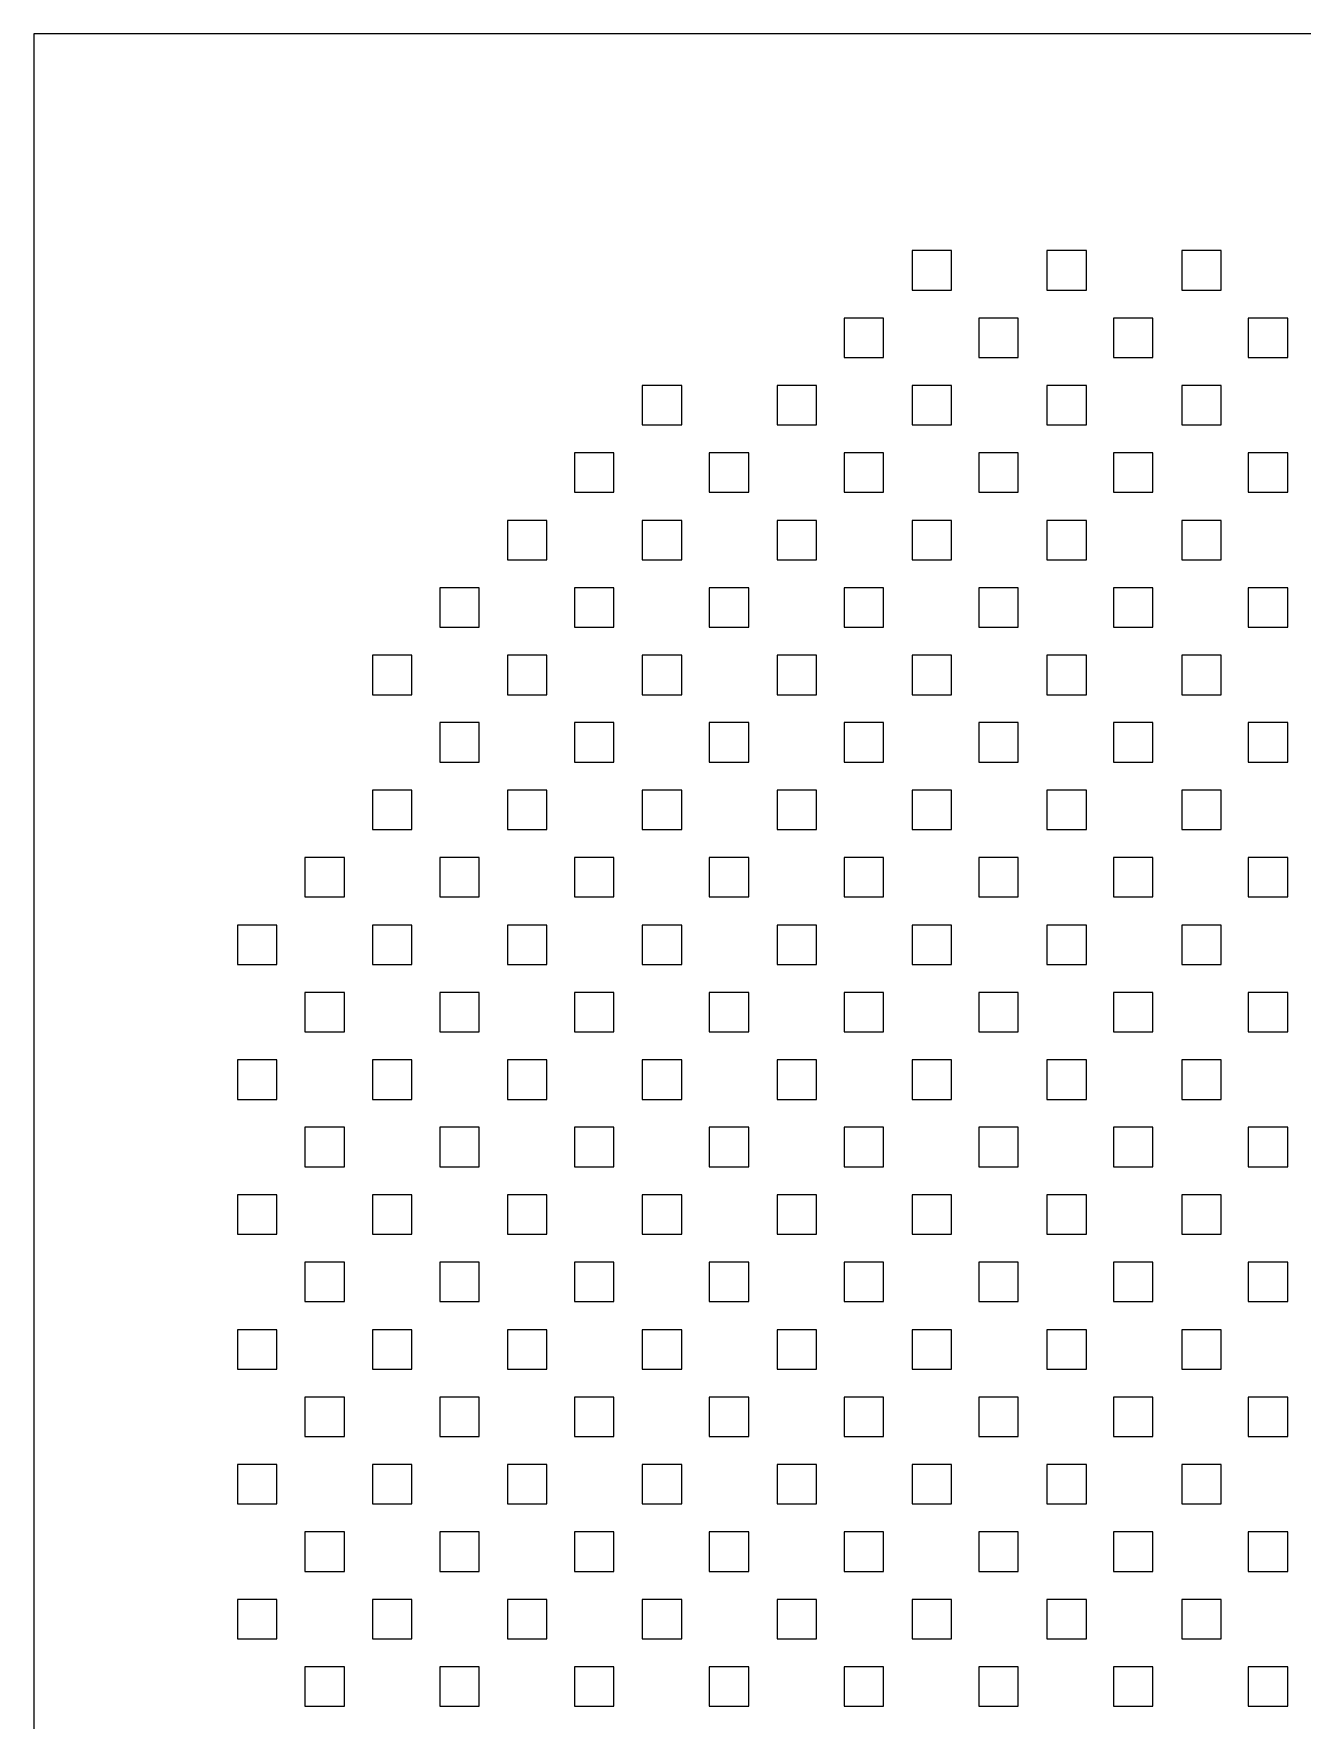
# Model space of a CAD drawing. Header units: millimetres. Extents: x 0 to 99, y -27 to 100.
# Drawn here: x 0 to 48.2, y 35.9 to 100 of the extents above; entities that cross this region are included whole.
import ezdxf

# ---------------------------------------------------------------- set-up
doc = ezdxf.new("R2010")
doc.units = ezdxf.units.MM

msp = doc.modelspace()

# ---------------------------------------------------------------- linework, layer by layer
at = {"color": 7, "linetype": 'Continuous', "lineweight": 25}
for p, q in [((99, 100), (0, 100)), ((0, 100), (0, 0)), ((34.9, 91.75), (33.4, 91.75)), ((33.4, 91.75), (33.4, 90.25)), ((34.9, 90.25), (34.9, 91.75)), ((40.03, 91.75), (38.53, 91.75)), ((38.53, 91.75), (38.53, 90.25)), ((40.03, 90.25), (40.03, 91.75)), ((45.16, 91.75), (43.66, 91.75)), ((43.66, 91.75), (43.66, 90.25)), ((45.16, 90.25), (45.16, 91.75)), ((33.4, 90.25), (34.9, 90.25)), ((38.53, 90.25), (40.03, 90.25)), ((43.66, 90.25), (45.16, 90.25)), ((32.3125, 89.1875), (30.8125, 89.1875)), ((30.8125, 89.1875), (30.8125, 87.6875)), ((32.3125, 87.6875), (32.3125, 89.1875)), ((37.4375, 89.1875), (35.9375, 89.1875)), ((35.9375, 89.1875), (35.9375, 87.6875)), ((37.4375, 87.6875), (37.4375, 89.1875)), ((42.5625, 89.1875), (41.0625, 89.1875)), ((41.0625, 89.1875), (41.0625, 87.6875)), ((42.5625, 87.6875), (42.5625, 89.1875)), ((47.6875, 89.1875), (46.1875, 89.1875)), ((46.1875, 89.1875), (46.1875, 87.6875)), ((47.6875, 87.6875), (47.6875, 89.1875)), ((30.8125, 87.6875), (32.3125, 87.6875)), ((35.9375, 87.6875), (37.4375, 87.6875)), ((41.0625, 87.6875), (42.5625, 87.6875)), ((46.1875, 87.6875), (47.6875, 87.6875)), ((24.64, 86.62), (23.14, 86.62)), ((23.14, 86.62), (23.14, 85.12)), ((24.64, 85.12), (24.64, 86.62)), ((29.77, 86.62), (28.27, 86.62)), ((28.27, 86.62), (28.27, 85.12)), ((29.77, 85.12), (29.77, 86.62)), ((34.9, 86.62), (33.4, 86.62)), ((33.4, 86.62), (33.4, 85.12)), ((34.9, 85.12), (34.9, 86.62)), ((40.03, 86.62), (38.53, 86.62)), ((38.53, 86.62), (38.53, 85.12)), ((40.03, 85.12), (40.03, 86.62)), ((45.16, 86.62), (43.66, 86.62)), ((43.66, 86.62), (43.66, 85.12)), ((45.16, 85.12), (45.16, 86.62)), ((23.14, 85.12), (24.64, 85.12)), ((28.27, 85.12), (29.77, 85.12)), ((33.4, 85.12), (34.9, 85.12)), ((38.53, 85.12), (40.03, 85.12)), ((43.66, 85.12), (45.16, 85.12)), ((22.0625, 84.0575), (20.5625, 84.0575)), ((20.5625, 84.0575), (20.5625, 82.5575)), ((22.0625, 82.5575), (22.0625, 84.0575)), ((27.1875, 84.0575), (25.6875, 84.0575)), ((25.6875, 84.0575), (25.6875, 82.5575)), ((27.1875, 82.5575), (27.1875, 84.0575)), ((32.3125, 84.0575), (30.8125, 84.0575)), ((30.8125, 84.0575), (30.8125, 82.5575)), ((32.3125, 82.5575), (32.3125, 84.0575)), ((37.4375, 84.0575), (35.9375, 84.0575)), ((35.9375, 84.0575), (35.9375, 82.5575)), ((37.4375, 82.5575), (37.4375, 84.0575)), ((42.5625, 84.0575), (41.0625, 84.0575)), ((41.0625, 84.0575), (41.0625, 82.5575)), ((42.5625, 82.5575), (42.5625, 84.0575)), ((47.6875, 84.0575), (46.1875, 84.0575)), ((46.1875, 84.0575), (46.1875, 82.5575)), ((47.6875, 82.5575), (47.6875, 84.0575)), ((20.5625, 82.5575), (22.0625, 82.5575)), ((25.6875, 82.5575), (27.1875, 82.5575)), ((30.8125, 82.5575), (32.3125, 82.5575)), ((35.9375, 82.5575), (37.4375, 82.5575)), ((41.0625, 82.5575), (42.5625, 82.5575)), ((46.1875, 82.5575), (47.6875, 82.5575)), ((19.51, 81.49), (18.01, 81.49)), ((18.01, 81.49), (18.01, 79.99)), ((19.51, 79.99), (19.51, 81.49)), ((24.64, 81.49), (23.14, 81.49)), ((23.14, 81.49), (23.14, 79.99)), ((24.64, 79.99), (24.64, 81.49)), ((29.77, 81.49), (28.27, 81.49)), ((28.27, 81.49), (28.27, 79.99)), ((29.77, 79.99), (29.77, 81.49)), ((34.9, 81.49), (33.4, 81.49)), ((33.4, 81.49), (33.4, 79.99)), ((34.9, 79.99), (34.9, 81.49)), ((40.03, 81.49), (38.53, 81.49)), ((38.53, 81.49), (38.53, 79.99)), ((40.03, 79.99), (40.03, 81.49)), ((45.16, 81.49), (43.66, 81.49)), ((43.66, 81.49), (43.66, 79.99)), ((45.16, 79.99), (45.16, 81.49)), ((18.01, 79.99), (19.51, 79.99)), ((23.14, 79.99), (24.64, 79.99)), ((28.27, 79.99), (29.77, 79.99)), ((33.4, 79.99), (34.9, 79.99)), ((38.53, 79.99), (40.03, 79.99)), ((43.66, 79.99), (45.16, 79.99)), ((16.9375, 78.9275), (15.4375, 78.9275)), ((15.4375, 78.9275), (15.4375, 77.4275)), ((16.9375, 77.4275), (16.9375, 78.9275)), ((22.0625, 78.9275), (20.5625, 78.9275)), ((20.5625, 78.9275), (20.5625, 77.4275)), ((22.0625, 77.4275), (22.0625, 78.9275)), ((27.1875, 78.9275), (25.6875, 78.9275)), ((25.6875, 78.9275), (25.6875, 77.4275)), ((27.1875, 77.4275), (27.1875, 78.9275)), ((32.3125, 78.9275), (30.8125, 78.9275)), ((30.8125, 78.9275), (30.8125, 77.4275)), ((32.3125, 77.4275), (32.3125, 78.9275)), ((37.4375, 78.9275), (35.9375, 78.9275)), ((35.9375, 78.9275), (35.9375, 77.4275)), ((37.4375, 77.4275), (37.4375, 78.9275)), ((42.5625, 78.9275), (41.0625, 78.9275)), ((41.0625, 78.9275), (41.0625, 77.4275)), ((42.5625, 77.4275), (42.5625, 78.9275)), ((47.6875, 78.9275), (46.1875, 78.9275)), ((46.1875, 78.9275), (46.1875, 77.4275)), ((47.6875, 77.4275), (47.6875, 78.9275)), ((15.4375, 77.4275), (16.9375, 77.4275)), ((20.5625, 77.4275), (22.0625, 77.4275)), ((25.6875, 77.4275), (27.1875, 77.4275)), ((30.8125, 77.4275), (32.3125, 77.4275)), ((35.9375, 77.4275), (37.4375, 77.4275)), ((41.0625, 77.4275), (42.5625, 77.4275)), ((46.1875, 77.4275), (47.6875, 77.4275)), ((14.38, 76.36), (12.88, 76.36)), ((12.88, 76.36), (12.88, 74.86)), ((14.38, 74.86), (14.38, 76.36)), ((19.51, 76.36), (18.01, 76.36)), ((18.01, 76.36), (18.01, 74.86)), ((19.51, 74.86), (19.51, 76.36)), ((24.64, 76.36), (23.14, 76.36)), ((23.14, 76.36), (23.14, 74.86)), ((24.64, 74.86), (24.64, 76.36)), ((29.77, 76.36), (28.27, 76.36)), ((28.27, 76.36), (28.27, 74.86)), ((29.77, 74.86), (29.77, 76.36)), ((34.9, 76.36), (33.4, 76.36)), ((33.4, 76.36), (33.4, 74.86)), ((34.9, 74.86), (34.9, 76.36)), ((40.03, 76.36), (38.53, 76.36)), ((38.53, 76.36), (38.53, 74.86)), ((40.03, 74.86), (40.03, 76.36)), ((45.16, 76.36), (43.66, 76.36)), ((43.66, 76.36), (43.66, 74.86)), ((45.16, 74.86), (45.16, 76.36)), ((12.88, 74.86), (14.38, 74.86)), ((18.01, 74.86), (19.51, 74.86)), ((23.14, 74.86), (24.64, 74.86)), ((28.27, 74.86), (29.77, 74.86)), ((33.4, 74.86), (34.9, 74.86)), ((38.53, 74.86), (40.03, 74.86)), ((43.66, 74.86), (45.16, 74.86)), ((16.9375, 73.7975), (15.4375, 73.7975)), ((15.4375, 73.7975), (15.4375, 72.2975)), ((16.9375, 72.2975), (16.9375, 73.7975)), ((22.0625, 73.7975), (20.5625, 73.7975)), ((20.5625, 73.7975), (20.5625, 72.2975)), ((22.0625, 72.2975), (22.0625, 73.7975)), ((27.1875, 73.7975), (25.6875, 73.7975)), ((25.6875, 73.7975), (25.6875, 72.2975)), ((27.1875, 72.2975), (27.1875, 73.7975)), ((32.3125, 73.7975), (30.8125, 73.7975)), ((30.8125, 73.7975), (30.8125, 72.2975)), ((32.3125, 72.2975), (32.3125, 73.7975)), ((37.4375, 73.7975), (35.9375, 73.7975)), ((35.9375, 73.7975), (35.9375, 72.2975)), ((37.4375, 72.2975), (37.4375, 73.7975)), ((42.5625, 73.7975), (41.0625, 73.7975)), ((41.0625, 73.7975), (41.0625, 72.2975)), ((42.5625, 72.2975), (42.5625, 73.7975)), ((47.6875, 73.7975), (46.1875, 73.7975)), ((46.1875, 73.7975), (46.1875, 72.2975)), ((47.6875, 72.2975), (47.6875, 73.7975)), ((15.4375, 72.2975), (16.9375, 72.2975)), ((20.5625, 72.2975), (22.0625, 72.2975)), ((25.6875, 72.2975), (27.1875, 72.2975)), ((30.8125, 72.2975), (32.3125, 72.2975)), ((35.9375, 72.2975), (37.4375, 72.2975)), ((41.0625, 72.2975), (42.5625, 72.2975)), ((46.1875, 72.2975), (47.6875, 72.2975)), ((14.38, 71.23), (12.88, 71.23)), ((12.88, 71.23), (12.88, 69.73)), ((14.38, 69.73), (14.38, 71.23)), ((19.51, 71.23), (18.01, 71.23)), ((18.01, 71.23), (18.01, 69.73)), ((19.51, 69.73), (19.51, 71.23)), ((24.64, 71.23), (23.14, 71.23)), ((23.14, 71.23), (23.14, 69.73)), ((24.64, 69.73), (24.64, 71.23)), ((29.77, 71.23), (28.27, 71.23)), ((28.27, 71.23), (28.27, 69.73)), ((29.77, 69.73), (29.77, 71.23)), ((34.9, 71.23), (33.4, 71.23)), ((33.4, 71.23), (33.4, 69.73)), ((34.9, 69.73), (34.9, 71.23)), ((40.03, 71.23), (38.53, 71.23)), ((38.53, 71.23), (38.53, 69.73)), ((40.03, 69.73), (40.03, 71.23)), ((45.16, 71.23), (43.66, 71.23)), ((43.66, 71.23), (43.66, 69.73)), ((45.16, 69.73), (45.16, 71.23)), ((12.88, 69.73), (14.38, 69.73)), ((18.01, 69.73), (19.51, 69.73)), ((23.14, 69.73), (24.64, 69.73)), ((28.27, 69.73), (29.77, 69.73)), ((33.4, 69.73), (34.9, 69.73)), ((38.53, 69.73), (40.03, 69.73)), ((43.66, 69.73), (45.16, 69.73)), ((11.8125, 68.6675), (10.3125, 68.6675)), ((10.3125, 68.6675), (10.3125, 67.1675)), ((11.8125, 67.1675), (11.8125, 68.6675)), ((16.9375, 68.6675), (15.4375, 68.6675)), ((15.4375, 68.6675), (15.4375, 67.1675)), ((16.9375, 67.1675), (16.9375, 68.6675)), ((22.0625, 68.6675), (20.5625, 68.6675)), ((20.5625, 68.6675), (20.5625, 67.1675)), ((22.0625, 67.1675), (22.0625, 68.6675)), ((27.1875, 68.6675), (25.6875, 68.6675)), ((25.6875, 68.6675), (25.6875, 67.1675)), ((27.1875, 67.1675), (27.1875, 68.6675)), ((32.3125, 68.6675), (30.8125, 68.6675)), ((30.8125, 68.6675), (30.8125, 67.1675)), ((32.3125, 67.1675), (32.3125, 68.6675)), ((37.4375, 68.6675), (35.9375, 68.6675)), ((35.9375, 68.6675), (35.9375, 67.1675)), ((37.4375, 67.1675), (37.4375, 68.6675)), ((42.5625, 68.6675), (41.0625, 68.6675)), ((41.0625, 68.6675), (41.0625, 67.1675)), ((42.5625, 67.1675), (42.5625, 68.6675)), ((47.6875, 68.6675), (46.1875, 68.6675)), ((46.1875, 68.6675), (46.1875, 67.1675)), ((47.6875, 67.1675), (47.6875, 68.6675)), ((10.3125, 67.1675), (11.8125, 67.1675)), ((15.4375, 67.1675), (16.9375, 67.1675)), ((20.5625, 67.1675), (22.0625, 67.1675)), ((25.6875, 67.1675), (27.1875, 67.1675)), ((30.8125, 67.1675), (32.3125, 67.1675)), ((35.9375, 67.1675), (37.4375, 67.1675)), ((41.0625, 67.1675), (42.5625, 67.1675)), ((46.1875, 67.1675), (47.6875, 67.1675)), ((9.25, 66.1), (7.75, 66.1)), ((7.75, 66.1), (7.75, 64.6)), ((9.25, 64.6), (9.25, 66.1)), ((14.38, 66.1), (12.88, 66.1)), ((12.88, 66.1), (12.88, 64.6)), ((14.38, 64.6), (14.38, 66.1)), ((19.51, 66.1), (18.01, 66.1)), ((18.01, 66.1), (18.01, 64.6)), ((19.51, 64.6), (19.51, 66.1)), ((24.64, 66.1), (23.14, 66.1)), ((23.14, 66.1), (23.14, 64.6)), ((24.64, 64.6), (24.64, 66.1)), ((29.77, 66.1), (28.27, 66.1)), ((28.27, 66.1), (28.27, 64.6)), ((29.77, 64.6), (29.77, 66.1)), ((34.9, 66.1), (33.4, 66.1)), ((33.4, 66.1), (33.4, 64.6)), ((34.9, 64.6), (34.9, 66.1)), ((40.03, 66.1), (38.53, 66.1)), ((38.53, 66.1), (38.53, 64.6)), ((40.03, 64.6), (40.03, 66.1)), ((45.16, 66.1), (43.66, 66.1)), ((43.66, 66.1), (43.66, 64.6)), ((45.16, 64.6), (45.16, 66.1)), ((7.75, 64.6), (9.25, 64.6)), ((12.88, 64.6), (14.38, 64.6)), ((18.01, 64.6), (19.51, 64.6)), ((23.14, 64.6), (24.64, 64.6)), ((28.27, 64.6), (29.77, 64.6)), ((33.4, 64.6), (34.9, 64.6)), ((38.53, 64.6), (40.03, 64.6)), ((43.66, 64.6), (45.16, 64.6)), ((11.8125, 63.5375), (10.3125, 63.5375)), ((10.3125, 63.5375), (10.3125, 62.0375)), ((11.8125, 62.0375), (11.8125, 63.5375)), ((16.9375, 63.5375), (15.4375, 63.5375)), ((15.4375, 63.5375), (15.4375, 62.0375)), ((16.9375, 62.0375), (16.9375, 63.5375)), ((22.0625, 63.5375), (20.5625, 63.5375)), ((20.5625, 63.5375), (20.5625, 62.0375)), ((22.0625, 62.0375), (22.0625, 63.5375)), ((27.1875, 63.5375), (25.6875, 63.5375)), ((25.6875, 63.5375), (25.6875, 62.0375)), ((27.1875, 62.0375), (27.1875, 63.5375)), ((32.3125, 63.5375), (30.8125, 63.5375)), ((30.8125, 63.5375), (30.8125, 62.0375)), ((32.3125, 62.0375), (32.3125, 63.5375)), ((37.4375, 63.5375), (35.9375, 63.5375)), ((35.9375, 63.5375), (35.9375, 62.0375)), ((37.4375, 62.0375), (37.4375, 63.5375)), ((42.5625, 63.5375), (41.0625, 63.5375)), ((41.0625, 63.5375), (41.0625, 62.0375)), ((42.5625, 62.0375), (42.5625, 63.5375)), ((47.6875, 63.5375), (46.1875, 63.5375)), ((46.1875, 63.5375), (46.1875, 62.0375)), ((47.6875, 62.0375), (47.6875, 63.5375)), ((10.3125, 62.0375), (11.8125, 62.0375)), ((15.4375, 62.0375), (16.9375, 62.0375)), ((20.5625, 62.0375), (22.0625, 62.0375)), ((25.6875, 62.0375), (27.1875, 62.0375)), ((30.8125, 62.0375), (32.3125, 62.0375)), ((35.9375, 62.0375), (37.4375, 62.0375)), ((41.0625, 62.0375), (42.5625, 62.0375)), ((46.1875, 62.0375), (47.6875, 62.0375)), ((9.25, 60.97), (7.75, 60.97)), ((7.75, 60.97), (7.75, 59.47)), ((9.25, 59.47), (9.25, 60.97)), ((14.38, 60.97), (12.88, 60.97)), ((12.88, 60.97), (12.88, 59.47)), ((14.38, 59.47), (14.38, 60.97)), ((19.51, 60.97), (18.01, 60.97)), ((18.01, 60.97), (18.01, 59.47)), ((19.51, 59.47), (19.51, 60.97)), ((24.64, 60.97), (23.14, 60.97)), ((23.14, 60.97), (23.14, 59.47)), ((24.64, 59.47), (24.64, 60.97)), ((29.77, 60.97), (28.27, 60.97)), ((28.27, 60.97), (28.27, 59.47)), ((29.77, 59.47), (29.77, 60.97)), ((34.9, 60.97), (33.4, 60.97)), ((33.4, 60.97), (33.4, 59.47)), ((34.9, 59.47), (34.9, 60.97)), ((40.03, 60.97), (38.53, 60.97)), ((38.53, 60.97), (38.53, 59.47)), ((40.03, 59.47), (40.03, 60.97)), ((45.16, 60.97), (43.66, 60.97)), ((43.66, 60.97), (43.66, 59.47)), ((45.16, 59.47), (45.16, 60.97)), ((7.75, 59.47), (9.25, 59.47)), ((12.88, 59.47), (14.38, 59.47)), ((18.01, 59.47), (19.51, 59.47)), ((23.14, 59.47), (24.64, 59.47)), ((28.27, 59.47), (29.77, 59.47)), ((33.4, 59.47), (34.9, 59.47)), ((38.53, 59.47), (40.03, 59.47)), ((43.66, 59.47), (45.16, 59.47)), ((11.8125, 58.4075), (10.3125, 58.4075)), ((10.3125, 58.4075), (10.3125, 56.9075)), ((11.8125, 56.9075), (11.8125, 58.4075)), ((16.9375, 58.4075), (15.4375, 58.4075)), ((15.4375, 58.4075), (15.4375, 56.9075)), ((16.9375, 56.9075), (16.9375, 58.4075)), ((22.0625, 58.4075), (20.5625, 58.4075)), ((20.5625, 58.4075), (20.5625, 56.9075)), ((22.0625, 56.9075), (22.0625, 58.4075)), ((27.1875, 58.4075), (25.6875, 58.4075)), ((25.6875, 58.4075), (25.6875, 56.9075)), ((27.1875, 56.9075), (27.1875, 58.4075)), ((32.3125, 58.4075), (30.8125, 58.4075)), ((30.8125, 58.4075), (30.8125, 56.9075)), ((32.3125, 56.9075), (32.3125, 58.4075)), ((37.4375, 58.4075), (35.9375, 58.4075)), ((35.9375, 58.4075), (35.9375, 56.9075)), ((37.4375, 56.9075), (37.4375, 58.4075)), ((42.5625, 58.4075), (41.0625, 58.4075)), ((41.0625, 58.4075), (41.0625, 56.9075)), ((42.5625, 56.9075), (42.5625, 58.4075)), ((47.6875, 58.4075), (46.1875, 58.4075)), ((46.1875, 58.4075), (46.1875, 56.9075)), ((47.6875, 56.9075), (47.6875, 58.4075)), ((10.3125, 56.9075), (11.8125, 56.9075)), ((15.4375, 56.9075), (16.9375, 56.9075)), ((20.5625, 56.9075), (22.0625, 56.9075)), ((25.6875, 56.9075), (27.1875, 56.9075)), ((30.8125, 56.9075), (32.3125, 56.9075)), ((35.9375, 56.9075), (37.4375, 56.9075)), ((41.0625, 56.9075), (42.5625, 56.9075)), ((46.1875, 56.9075), (47.6875, 56.9075)), ((9.25, 55.84), (7.75, 55.84)), ((7.75, 55.84), (7.75, 54.34)), ((9.25, 54.34), (9.25, 55.84)), ((14.38, 55.84), (12.88, 55.84)), ((12.88, 55.84), (12.88, 54.34)), ((14.38, 54.34), (14.38, 55.84)), ((19.51, 55.84), (18.01, 55.84)), ((18.01, 55.84), (18.01, 54.34)), ((19.51, 54.34), (19.51, 55.84)), ((24.64, 55.84), (23.14, 55.84)), ((23.14, 55.84), (23.14, 54.34)), ((24.64, 54.34), (24.64, 55.84)), ((29.77, 55.84), (28.27, 55.84)), ((28.27, 55.84), (28.27, 54.34)), ((29.77, 54.34), (29.77, 55.84)), ((34.9, 55.84), (33.4, 55.84)), ((33.4, 55.84), (33.4, 54.34)), ((34.9, 54.34), (34.9, 55.84)), ((40.03, 55.84), (38.53, 55.84)), ((38.53, 55.84), (38.53, 54.34)), ((40.03, 54.34), (40.03, 55.84)), ((45.16, 55.84), (43.66, 55.84)), ((43.66, 55.84), (43.66, 54.34)), ((45.16, 54.34), (45.16, 55.84)), ((7.75, 54.34), (9.25, 54.34)), ((12.88, 54.34), (14.38, 54.34)), ((18.01, 54.34), (19.51, 54.34)), ((23.14, 54.34), (24.64, 54.34)), ((28.27, 54.34), (29.77, 54.34)), ((33.4, 54.34), (34.9, 54.34)), ((38.53, 54.34), (40.03, 54.34)), ((43.66, 54.34), (45.16, 54.34)), ((11.8125, 53.2775), (10.3125, 53.2775)), ((10.3125, 53.2775), (10.3125, 51.7775)), ((11.8125, 51.7775), (11.8125, 53.2775)), ((16.9375, 53.2775), (15.4375, 53.2775)), ((15.4375, 53.2775), (15.4375, 51.7775)), ((16.9375, 51.7775), (16.9375, 53.2775)), ((22.0625, 53.2775), (20.5625, 53.2775)), ((20.5625, 53.2775), (20.5625, 51.7775)), ((22.0625, 51.7775), (22.0625, 53.2775)), ((27.1875, 53.2775), (25.6875, 53.2775)), ((25.6875, 53.2775), (25.6875, 51.7775)), ((27.1875, 51.7775), (27.1875, 53.2775)), ((32.3125, 53.2775), (30.8125, 53.2775)), ((30.8125, 53.2775), (30.8125, 51.7775)), ((32.3125, 51.7775), (32.3125, 53.2775)), ((37.4375, 53.2775), (35.9375, 53.2775)), ((35.9375, 53.2775), (35.9375, 51.7775)), ((37.4375, 51.7775), (37.4375, 53.2775)), ((42.5625, 53.2775), (41.0625, 53.2775)), ((41.0625, 53.2775), (41.0625, 51.7775)), ((42.5625, 51.7775), (42.5625, 53.2775)), ((47.6875, 53.2775), (46.1875, 53.2775)), ((46.1875, 53.2775), (46.1875, 51.7775)), ((47.6875, 51.7775), (47.6875, 53.2775)), ((10.3125, 51.7775), (11.8125, 51.7775)), ((15.4375, 51.7775), (16.9375, 51.7775)), ((20.5625, 51.7775), (22.0625, 51.7775)), ((25.6875, 51.7775), (27.1875, 51.7775)), ((30.8125, 51.7775), (32.3125, 51.7775)), ((35.9375, 51.7775), (37.4375, 51.7775)), ((41.0625, 51.7775), (42.5625, 51.7775)), ((46.1875, 51.7775), (47.6875, 51.7775)), ((9.25, 50.71), (7.75, 50.71)), ((7.75, 50.71), (7.75, 49.21)), ((9.25, 49.21), (9.25, 50.71)), ((14.38, 50.71), (12.88, 50.71)), ((12.88, 50.71), (12.88, 49.21)), ((14.38, 49.21), (14.38, 50.71)), ((19.51, 50.71), (18.01, 50.71)), ((18.01, 50.71), (18.01, 49.21)), ((19.51, 49.21), (19.51, 50.71)), ((24.64, 50.71), (23.14, 50.71)), ((23.14, 50.71), (23.14, 49.21)), ((24.64, 49.21), (24.64, 50.71)), ((29.77, 50.71), (28.27, 50.71)), ((28.27, 50.71), (28.27, 49.21)), ((29.77, 49.21), (29.77, 50.71)), ((34.9, 50.71), (33.4, 50.71)), ((33.4, 50.71), (33.4, 49.21)), ((34.9, 49.21), (34.9, 50.71)), ((40.03, 50.71), (38.53, 50.71)), ((38.53, 50.71), (38.53, 49.21)), ((40.03, 49.21), (40.03, 50.71)), ((45.16, 50.71), (43.66, 50.71)), ((43.66, 50.71), (43.66, 49.21)), ((45.16, 49.21), (45.16, 50.71)), ((7.75, 49.21), (9.25, 49.21)), ((12.88, 49.21), (14.38, 49.21)), ((18.01, 49.21), (19.51, 49.21)), ((23.14, 49.21), (24.64, 49.21)), ((28.27, 49.21), (29.77, 49.21)), ((33.4, 49.21), (34.9, 49.21)), ((38.53, 49.21), (40.03, 49.21)), ((43.66, 49.21), (45.16, 49.21)), ((11.8125, 48.1475), (10.3125, 48.1475)), ((10.3125, 48.1475), (10.3125, 46.6475)), ((11.8125, 46.6475), (11.8125, 48.1475)), ((16.9375, 48.1475), (15.4375, 48.1475)), ((15.4375, 48.1475), (15.4375, 46.6475)), ((16.9375, 46.6475), (16.9375, 48.1475)), ((22.0625, 48.1475), (20.5625, 48.1475)), ((20.5625, 48.1475), (20.5625, 46.6475)), ((22.0625, 46.6475), (22.0625, 48.1475)), ((27.1875, 48.1475), (25.6875, 48.1475)), ((25.6875, 48.1475), (25.6875, 46.6475)), ((27.1875, 46.6475), (27.1875, 48.1475)), ((32.3125, 48.1475), (30.8125, 48.1475)), ((30.8125, 48.1475), (30.8125, 46.6475)), ((32.3125, 46.6475), (32.3125, 48.1475)), ((37.4375, 48.1475), (35.9375, 48.1475)), ((35.9375, 48.1475), (35.9375, 46.6475)), ((37.4375, 46.6475), (37.4375, 48.1475)), ((42.5625, 48.1475), (41.0625, 48.1475)), ((41.0625, 48.1475), (41.0625, 46.6475)), ((42.5625, 46.6475), (42.5625, 48.1475)), ((47.6875, 48.1475), (46.1875, 48.1475)), ((46.1875, 48.1475), (46.1875, 46.6475)), ((47.6875, 46.6475), (47.6875, 48.1475)), ((10.3125, 46.6475), (11.8125, 46.6475)), ((15.4375, 46.6475), (16.9375, 46.6475)), ((20.5625, 46.6475), (22.0625, 46.6475)), ((25.6875, 46.6475), (27.1875, 46.6475)), ((30.8125, 46.6475), (32.3125, 46.6475)), ((35.9375, 46.6475), (37.4375, 46.6475)), ((41.0625, 46.6475), (42.5625, 46.6475)), ((46.1875, 46.6475), (47.6875, 46.6475)), ((9.25, 45.58), (7.75, 45.58)), ((7.75, 45.58), (7.75, 44.08)), ((9.25, 44.08), (9.25, 45.58)), ((14.38, 45.58), (12.88, 45.58)), ((12.88, 45.58), (12.88, 44.08)), ((14.38, 44.08), (14.38, 45.58)), ((19.51, 45.58), (18.01, 45.58)), ((18.01, 45.58), (18.01, 44.08)), ((19.51, 44.08), (19.51, 45.58)), ((24.64, 45.58), (23.14, 45.58)), ((23.14, 45.58), (23.14, 44.08)), ((24.64, 44.08), (24.64, 45.58)), ((29.77, 45.58), (28.27, 45.58)), ((28.27, 45.58), (28.27, 44.08)), ((29.77, 44.08), (29.77, 45.58)), ((34.9, 45.58), (33.4, 45.58)), ((33.4, 45.58), (33.4, 44.08)), ((34.9, 44.08), (34.9, 45.58)), ((40.03, 45.58), (38.53, 45.58)), ((38.53, 45.58), (38.53, 44.08)), ((40.03, 44.08), (40.03, 45.58)), ((45.16, 45.58), (43.66, 45.58)), ((43.66, 45.58), (43.66, 44.08)), ((45.16, 44.08), (45.16, 45.58)), ((7.75, 44.08), (9.25, 44.08)), ((12.88, 44.08), (14.38, 44.08)), ((18.01, 44.08), (19.51, 44.08)), ((23.14, 44.08), (24.64, 44.08)), ((28.27, 44.08), (29.77, 44.08)), ((33.4, 44.08), (34.9, 44.08)), ((38.53, 44.08), (40.03, 44.08)), ((43.66, 44.08), (45.16, 44.08)), ((11.8125, 43.0175), (10.3125, 43.0175)), ((10.3125, 43.0175), (10.3125, 41.5175)), ((11.8125, 41.5175), (11.8125, 43.0175)), ((16.9375, 43.0175), (15.4375, 43.0175)), ((15.4375, 43.0175), (15.4375, 41.5175)), ((16.9375, 41.5175), (16.9375, 43.0175)), ((22.0625, 43.0175), (20.5625, 43.0175)), ((20.5625, 43.0175), (20.5625, 41.5175)), ((22.0625, 41.5175), (22.0625, 43.0175)), ((27.1875, 43.0175), (25.6875, 43.0175)), ((25.6875, 43.0175), (25.6875, 41.5175)), ((27.1875, 41.5175), (27.1875, 43.0175)), ((32.3125, 43.0175), (30.8125, 43.0175)), ((30.8125, 43.0175), (30.8125, 41.5175)), ((32.3125, 41.5175), (32.3125, 43.0175)), ((37.4375, 43.0175), (35.9375, 43.0175)), ((35.9375, 43.0175), (35.9375, 41.5175)), ((37.4375, 41.5175), (37.4375, 43.0175)), ((42.5625, 43.0175), (41.0625, 43.0175)), ((41.0625, 43.0175), (41.0625, 41.5175)), ((42.5625, 41.5175), (42.5625, 43.0175)), ((47.6875, 43.0175), (46.1875, 43.0175)), ((46.1875, 43.0175), (46.1875, 41.5175)), ((47.6875, 41.5175), (47.6875, 43.0175)), ((10.3125, 41.5175), (11.8125, 41.5175)), ((15.4375, 41.5175), (16.9375, 41.5175)), ((20.5625, 41.5175), (22.0625, 41.5175)), ((25.6875, 41.5175), (27.1875, 41.5175)), ((30.8125, 41.5175), (32.3125, 41.5175)), ((35.9375, 41.5175), (37.4375, 41.5175)), ((41.0625, 41.5175), (42.5625, 41.5175)), ((46.1875, 41.5175), (47.6875, 41.5175)), ((9.25, 40.45), (7.75, 40.45)), ((7.75, 40.45), (7.75, 38.95)), ((9.25, 38.95), (9.25, 40.45)), ((14.38, 40.45), (12.88, 40.45)), ((12.88, 40.45), (12.88, 38.95)), ((14.38, 38.95), (14.38, 40.45)), ((19.51, 40.45), (18.01, 40.45)), ((18.01, 40.45), (18.01, 38.95)), ((19.51, 38.95), (19.51, 40.45)), ((24.64, 40.45), (23.14, 40.45)), ((23.14, 40.45), (23.14, 38.95)), ((24.64, 38.95), (24.64, 40.45)), ((29.77, 40.45), (28.27, 40.45)), ((28.27, 40.45), (28.27, 38.95)), ((29.77, 38.95), (29.77, 40.45)), ((34.9, 40.45), (33.4, 40.45)), ((33.4, 40.45), (33.4, 38.95)), ((34.9, 38.95), (34.9, 40.45)), ((40.03, 40.45), (38.53, 40.45)), ((38.53, 40.45), (38.53, 38.95)), ((40.03, 38.95), (40.03, 40.45)), ((45.16, 40.45), (43.66, 40.45)), ((43.66, 40.45), (43.66, 38.95)), ((45.16, 38.95), (45.16, 40.45)), ((7.75, 38.95), (9.25, 38.95)), ((12.88, 38.95), (14.38, 38.95)), ((18.01, 38.95), (19.51, 38.95)), ((23.14, 38.95), (24.64, 38.95)), ((28.27, 38.95), (29.77, 38.95)), ((33.4, 38.95), (34.9, 38.95)), ((38.53, 38.95), (40.03, 38.95)), ((43.66, 38.95), (45.16, 38.95)), ((11.8125, 37.8875), (10.3125, 37.8875)), ((10.3125, 37.8875), (10.3125, 36.3875)), ((11.8125, 36.3875), (11.8125, 37.8875)), ((16.9375, 37.8875), (15.4375, 37.8875)), ((15.4375, 37.8875), (15.4375, 36.3875)), ((16.9375, 36.3875), (16.9375, 37.8875)), ((22.0625, 37.8875), (20.5625, 37.8875)), ((20.5625, 37.8875), (20.5625, 36.3875)), ((22.0625, 36.3875), (22.0625, 37.8875)), ((27.1875, 37.8875), (25.6875, 37.8875)), ((25.6875, 37.8875), (25.6875, 36.3875)), ((27.1875, 36.3875), (27.1875, 37.8875)), ((32.3125, 37.8875), (30.8125, 37.8875)), ((30.8125, 37.8875), (30.8125, 36.3875)), ((32.3125, 36.3875), (32.3125, 37.8875)), ((37.4375, 37.8875), (35.9375, 37.8875)), ((35.9375, 37.8875), (35.9375, 36.3875)), ((37.4375, 36.3875), (37.4375, 37.8875)), ((42.5625, 37.8875), (41.0625, 37.8875)), ((41.0625, 37.8875), (41.0625, 36.3875)), ((42.5625, 36.3875), (42.5625, 37.8875)), ((47.6875, 37.8875), (46.1875, 37.8875)), ((46.1875, 37.8875), (46.1875, 36.3875)), ((47.6875, 36.3875), (47.6875, 37.8875)), ((10.3125, 36.3875), (11.8125, 36.3875)), ((15.4375, 36.3875), (16.9375, 36.3875)), ((20.5625, 36.3875), (22.0625, 36.3875)), ((25.6875, 36.3875), (27.1875, 36.3875)), ((30.8125, 36.3875), (32.3125, 36.3875)), ((35.9375, 36.3875), (37.4375, 36.3875)), ((41.0625, 36.3875), (42.5625, 36.3875)), ((46.1875, 36.3875), (47.6875, 36.3875))]:
    msp.add_line(p, q, dxfattribs=at)

doc.saveas('drawing.dxf')
